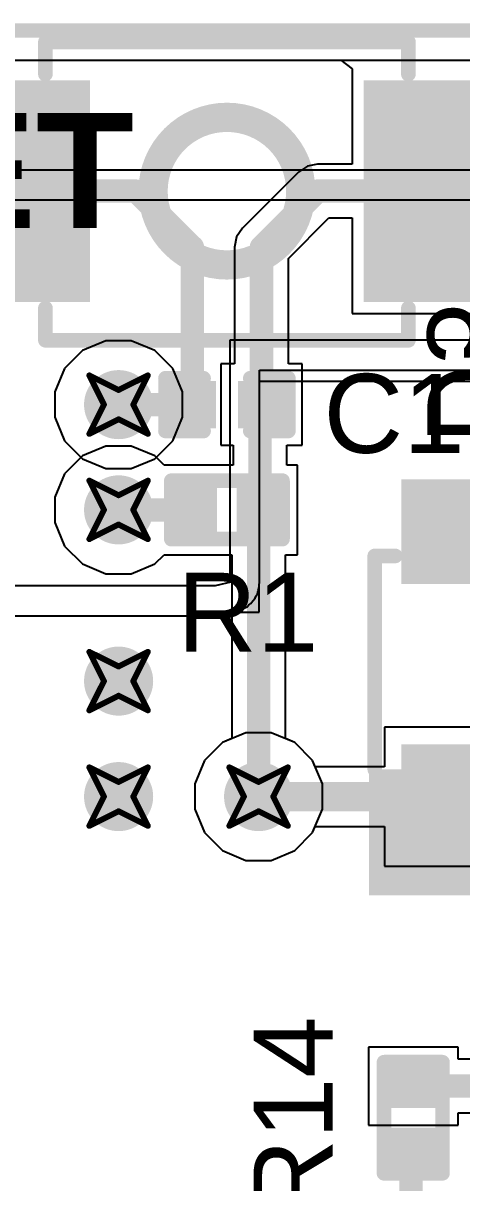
# Model space of a CAD drawing. Header units: inches. Extents: x -6 to 328, y -12 to 81.
# Drawn here: x 4.25 to 8.06, y 26.64 to 36.71 of the extents above; entities that cross this region are included whole.
import ezdxf

# ---------------------------------------------------------------- set-up
doc = ezdxf.new("R2010")
doc.units = ezdxf.units.IN
for name, color, linetype in [('Board Outline', 216, 'Continuous'), ('Bottom Layer', 5, 'Continuous'), ('Bottom Overlay', 54, 'Continuous'), ('Bottom Paste', 16, 'Continuous'), ('Bottom Solder', 6, 'Continuous'), ('Drill Drawing', 1, 'Continuous'), ('Top Layer', 1, 'Continuous'), ('Top Overlay', 2, 'Continuous'), ('Top Paste', 8, 'Continuous'), ('Top Solder', 216, 'Continuous'), ('Via Holes', 16, 'Continuous')]:
    doc.layers.add(name, color=color, linetype=linetype)
doc.styles.add('Arial', font='', dxfattribs={"height": 0.2})
doc.styles.add('Arial_Bold', font='', dxfattribs={"height": 0.2})
doc.styles.get('Arial').set_extended_font_data('Arial')
doc.styles.get('Arial_Bold').set_extended_font_data('Arial', bold=True)

# ---------------------------------------------------------------- blocks, each defined once
blk = doc.blocks.new('SOD_323_B_1')
at = {"layer": 'Bottom Layer'}
for points in [[(-0.75, -0.45), (-1.55, -0.45), (-1.55, 0.45), (-0.75, 0.45)], [(1.55, -0.45), (0.75, -0.45), (0.75, 0.45), (1.55, 0.45)]]:
    blk.add_hatch(color=5, dxfattribs=at).paths.add_polyline_path(points)
at = {"layer": 'Bottom Overlay'}
for points in [[(-2.007, 0.483), (-0.914, 0.483), (-0.914, 0.787), (-2.007, 0.787)], [(-2.007, -0.508), (-1.575, -0.508), (-1.575, 0.508), (-2.007, 0.508)], [(-2.007, -0.787), (-0.914, -0.787), (-0.914, -0.483), (-2.007, -0.483)]]:
    blk.add_hatch(color=54, dxfattribs=at).paths.add_polyline_path(points)
at = {"layer": 'Bottom Paste'}
for points in [[(-0.75, -0.45), (-1.55, -0.45), (-1.55, 0.45), (-0.75, 0.45)], [(1.55, -0.45), (0.75, -0.45), (0.75, 0.45), (1.55, 0.45)]]:
    blk.add_hatch(color=16, dxfattribs=at).paths.add_polyline_path(points)
at = {"layer": 'Bottom Solder'}
for points in [[(-0.695, -0.505), (-1.605, -0.505), (-1.605, 0.505), (-0.695, 0.505)], [(1.605, -0.505), (0.695, -0.505), (0.695, 0.505), (1.605, 0.505)]]:
    blk.add_hatch(color=6, dxfattribs=at).paths.add_polyline_path(points)
at = {"layer": 'Bottom Overlay', "const_width": 0.127}
for points in [[(-0.914, 0.737), (0.94, 0.737)], [(0.94, 0.737), (0.94, 0.559)], [(0.94, -0.559), (0.94, -0.737)], [(-0.914, -0.737), (0.94, -0.737)]]:
    blk.add_lwpolyline(points, dxfattribs=at)
at = {"layer": 'Bottom Overlay', "const_width": 0.0635}
for points in [[(-0.946, 0.737, 1), (-0.883, 0.737, 1)], [(0.908, 0.737, 1), (0.972, 0.737, 1)], [(0.908, 0.737, 1), (0.972, 0.737, 1)], [(0.908, 0.559, 1), (0.972, 0.559, 1)], [(0.908, -0.559, 1), (0.972, -0.559, 1)], [(-0.946, -0.737, 1), (-0.883, -0.737, 1)], [(0.908, -0.737, 1), (0.972, -0.737, 1)], [(0.908, -0.737, 1), (0.972, -0.737, 1)]]:
    blk.add_lwpolyline(points, format="xyb", close=True, dxfattribs=at)
blk = doc.blocks.new('B3U_1000P_10')
at = {"layer": 'Top Layer'}
for points in [[(-2.11, 0.86), (-1.29, 0.86), (-1.29, -0.86), (-2.11, -0.86)], [(1.29, 0.86), (2.11, 0.86), (2.11, -0.86), (1.29, -0.86)]]:
    blk.add_hatch(color=1, dxfattribs=at).paths.add_polyline_path(points)
at = {"layer": 'Top Paste'}
for points in [[(-2.11, 0.86), (-1.29, 0.86), (-1.29, -0.86), (-2.11, -0.86)], [(1.29, 0.86), (2.11, 0.86), (2.11, -0.86), (1.29, -0.86)]]:
    blk.add_hatch(color=8, dxfattribs=at).paths.add_polyline_path(points)
at = {"layer": 'Top Solder'}
for points in [[(-2.212, 0.962), (-1.188, 0.962), (-1.188, -0.962), (-2.212, -0.962)], [(1.188, 0.962), (2.212, 0.962), (2.212, -0.962), (1.188, -0.962)]]:
    blk.add_hatch(color=216, dxfattribs=at).paths.add_polyline_path(points)
at = {"layer": 'Top Overlay', "const_width": 0.127}
for points in [[(1.575, 1.295), (-1.575, 1.295)], [(-1.575, 1.295), (-1.575, 1.016)], [(1.575, 1.295), (1.575, 1.016)], [(-1.575, -1.016), (-1.575, -1.295)], [(1.575, -1.016), (1.575, -1.295)], [(1.575, -1.295), (-1.575, -1.295)]]:
    blk.add_lwpolyline(points, dxfattribs=at)
at = {"layer": 'Top Overlay'}
for points, const_width in [([(-1.607, 1.295, 1), (-1.543, 1.295, 1)], 0.0635), ([(-1.607, 1.295, 1), (-1.543, 1.295, 1)], 0.0635), ([(1.543, 1.295, 1), (1.607, 1.295, 1)], 0.0635), ([(1.543, 1.295, 1), (1.607, 1.295, 1)], 0.0635), ([(-1.607, 1.016, 1), (-1.543, 1.016, 1)], 0.0635), ([(1.543, 1.016, 1), (1.607, 1.016, 1)], 0.0635), ([(0.641, 0, 1), (-0.641, 0, 1)], 0.254), ([(-0.705, 0, 1), (-0.578, 0, 1)], 0.127), ([(0.578, 0, 1), (0.705, 0, 1)], 0.127), ([(-1.607, -1.016, 1), (-1.543, -1.016, 1)], 0.0635), ([(1.543, -1.016, 1), (1.607, -1.016, 1)], 0.0635), ([(-1.607, -1.295, 1), (-1.543, -1.295, 1)], 0.0635), ([(-1.607, -1.295, 1), (-1.543, -1.295, 1)], 0.0635), ([(1.543, -1.295, 1), (1.607, -1.295, 1)], 0.0635), ([(1.543, -1.295, 1), (1.607, -1.295, 1)], 0.0635)]:
    blk.add_lwpolyline(points, format="xyb", close=True, dxfattribs=dict(at, const_width=const_width))
blk = doc.blocks.new('R___0201_19')
at = {"layer": 'Top Layer'}
for points in [[(-0.41, 0.185), (-0.14, 0.185), (-0.14, -0.185), (-0.41, -0.185)], [(0.14, 0.185), (0.41, 0.185), (0.41, -0.185), (0.14, -0.185)]]:
    blk.add_hatch(color=1, dxfattribs=at).paths.add_polyline_path(points)
at = {"layer": 'Top Paste'}
for points in [[(-0.41, 0.185), (-0.14, 0.185), (-0.14, -0.185), (-0.41, -0.185)], [(0.14, 0.185), (0.41, 0.185), (0.41, -0.185), (0.14, -0.185)]]:
    blk.add_hatch(color=8, dxfattribs=at).paths.add_polyline_path(points)
at = {"layer": 'Top Solder'}
for points in [[(-0.465, 0.24), (-0.085, 0.24), (-0.085, -0.24), (-0.465, -0.24)], [(0.085, 0.24), (0.465, 0.24), (0.465, -0.24), (0.085, -0.24)]]:
    blk.add_hatch(color=216, dxfattribs=at).paths.add_polyline_path(points)
at = {"layer": 'Top Overlay', "const_width": 0.127}
for points in [[(-0.483, 0.254), (0.483, 0.254)], [(-0.483, 0.254), (-0.483, -0.254)], [(0.483, 0.254), (0.483, -0.254)], [(-0.483, -0.254), (0.483, -0.254)]]:
    blk.add_lwpolyline(points, dxfattribs=at)
at = {"layer": 'Top Overlay', "const_width": 0.0635}
for points in [[(-0.514, 0.254, 1), (-0.451, 0.254, 1)], [(-0.514, 0.254, 1), (-0.451, 0.254, 1)], [(0.451, 0.254, 1), (0.514, 0.254, 1)], [(0.451, 0.254, 1), (0.514, 0.254, 1)], [(-0.514, -0.254, 1), (-0.451, -0.254, 1)], [(-0.514, -0.254, 1), (-0.451, -0.254, 1)], [(0.451, -0.254, 1), (0.514, -0.254, 1)], [(0.451, -0.254, 1), (0.514, -0.254, 1)]]:
    blk.add_lwpolyline(points, format="xyb", close=True, dxfattribs=at)
blk = doc.blocks.new('R___0201_32')
at = {"layer": 'Top Layer'}
for points in [[(-0.41, 0.185), (-0.14, 0.185), (-0.14, -0.185), (-0.41, -0.185)], [(0.14, 0.185), (0.41, 0.185), (0.41, -0.185), (0.14, -0.185)]]:
    blk.add_hatch(color=1, dxfattribs=at).paths.add_polyline_path(points)
at = {"layer": 'Top Paste'}
for points in [[(-0.41, 0.185), (-0.14, 0.185), (-0.14, -0.185), (-0.41, -0.185)], [(0.14, 0.185), (0.41, 0.185), (0.41, -0.185), (0.14, -0.185)]]:
    blk.add_hatch(color=8, dxfattribs=at).paths.add_polyline_path(points)
at = {"layer": 'Top Solder'}
for points in [[(-0.465, 0.24), (-0.085, 0.24), (-0.085, -0.24), (-0.465, -0.24)], [(0.085, 0.24), (0.465, 0.24), (0.465, -0.24), (0.085, -0.24)]]:
    blk.add_hatch(color=216, dxfattribs=at).paths.add_polyline_path(points)
at = {"layer": 'Top Overlay', "const_width": 0.127}
for points in [[(-0.483, -0.254), (-0.483, 0.254)], [(-0.483, 0.254), (0.483, 0.254)], [(0.483, -0.254), (0.483, 0.254)], [(-0.483, -0.254), (0.483, -0.254)]]:
    blk.add_lwpolyline(points, dxfattribs=at)
at = {"layer": 'Top Overlay', "const_width": 0.0635}
for points in [[(-0.514, 0.254, 1), (-0.451, 0.254, 1)], [(-0.514, 0.254, 1), (-0.451, 0.254, 1)], [(0.451, 0.254, 1), (0.514, 0.254, 1)], [(0.451, 0.254, 1), (0.514, 0.254, 1)], [(-0.514, -0.254, 1), (-0.451, -0.254, 1)], [(-0.514, -0.254, 1), (-0.451, -0.254, 1)], [(0.451, -0.254, 1), (0.514, -0.254, 1)], [(0.451, -0.254, 1), (0.514, -0.254, 1)]]:
    blk.add_lwpolyline(points, format="xyb", close=True, dxfattribs=at)
blk = doc.blocks.new('CAP_0201_81')
at = {"layer": 'Top Layer'}
for points in [[(-0.45, 0.15), (-0.15, 0.15), (-0.15, -0.15), (-0.45, -0.15)], [(0.15, 0.15), (0.45, 0.15), (0.45, -0.15), (0.15, -0.15)]]:
    blk.add_hatch(color=1, dxfattribs=at).paths.add_polyline_path(points)
at = {"layer": 'Top Paste'}
for points in [[(-0.45, 0.15), (-0.15, 0.15), (-0.15, -0.15), (-0.45, -0.15)], [(0.15, 0.15), (0.45, 0.15), (0.45, -0.15), (0.15, -0.15)]]:
    blk.add_hatch(color=8, dxfattribs=at).paths.add_polyline_path(points)
at = {"layer": 'Top Solder'}
for points in [[(-0.505, 0.205), (-0.095, 0.205), (-0.095, -0.205), (-0.505, -0.205)], [(0.095, 0.205), (0.505, 0.205), (0.505, -0.205), (0.095, -0.205)]]:
    blk.add_hatch(color=216, dxfattribs=at).paths.add_polyline_path(points)
at = {"layer": 'Top Overlay', "const_width": 0.127}
for points in [[(-0.203, 0.229), (-0.533, 0.229)], [(-0.533, 0.229), (-0.533, -0.229)], [(0.533, 0.229), (0.203, 0.229)], [(0.533, 0.229), (0.533, -0.229)], [(-0.203, -0.229), (-0.533, -0.229)], [(0.533, -0.229), (0.203, -0.229)]]:
    blk.add_lwpolyline(points, dxfattribs=at)
at = {"layer": 'Top Overlay', "const_width": 0.0635}
for points in [[(-0.565, 0.229, 1), (-0.502, 0.229, 1)], [(-0.565, 0.229, 1), (-0.502, 0.229, 1)], [(-0.235, 0.229, 1), (-0.171, 0.229, 1)], [(0.171, 0.229, 1), (0.235, 0.229, 1)], [(0.502, 0.229, 1), (0.565, 0.229, 1)], [(0.502, 0.229, 1), (0.565, 0.229, 1)], [(-0.565, -0.229, 1), (-0.502, -0.229, 1)], [(-0.565, -0.229, 1), (-0.502, -0.229, 1)], [(-0.235, -0.229, 1), (-0.171, -0.229, 1)], [(0.171, -0.229, 1), (0.235, -0.229, 1)], [(0.502, -0.229, 1), (0.565, -0.229, 1)], [(0.502, -0.229, 1), (0.565, -0.229, 1)]]:
    blk.add_lwpolyline(points, format="xyb", close=True, dxfattribs=at)

msp = doc.modelspace()

# ---------------------------------------------------------------- hatches: boundary and pattern name
at = {"layer": 'Bottom Layer'}
h = msp.add_hatch(color=5, dxfattribs=at)
edge = h.paths.add_edge_path()
edge.add_arc((5.08, 33.401), 0.3, 0, 360)
h = msp.add_hatch(color=5, dxfattribs=at)
edge = h.paths.add_edge_path()
edge.add_arc((5.08, 32.487), 0.3, 0, 360)
h = msp.add_hatch(color=5, dxfattribs=at)
edge = h.paths.add_edge_path()
edge.add_arc((5.08, 31), 0.3, 0, 360)
h = msp.add_hatch(color=5, dxfattribs=at)
edge = h.paths.add_edge_path()
edge.add_arc((5.08, 29.997), 0.3, 0, 360)
h = msp.add_hatch(color=5, dxfattribs=at)
edge = h.paths.add_edge_path()
edge.add_arc((6.295, 29.997), 0.3, 0, 360)
at = {"layer": 'Top Layer'}
h = msp.add_hatch(color=1, dxfattribs=at)
edge = h.paths.add_edge_path()
edge.add_arc((5.08, 33.401), 0.3, 0, 360)
h = msp.add_hatch(color=1, dxfattribs=at)
edge = h.paths.add_edge_path()
edge.add_arc((5.08, 32.487), 0.3, 0, 360)
h = msp.add_hatch(color=1, dxfattribs=at)
edge = h.paths.add_edge_path()
edge.add_arc((5.08, 31), 0.3, 0, 360)
h = msp.add_hatch(color=1, dxfattribs=at)
edge = h.paths.add_edge_path()
edge.add_arc((5.08, 29.997), 0.3, 0, 360)
h = msp.add_hatch(color=1, dxfattribs=at)
edge = h.paths.add_edge_path()
edge.add_arc((6.295, 29.997), 0.3, 0, 360)
at = {"layer": 'Via Holes'}
h = msp.add_hatch(color=7, dxfattribs=at)
edge = h.paths.add_edge_path()
edge.add_arc((5.08, 33.401), 0.15, 0, 360)
h = msp.add_hatch(color=7, dxfattribs=at)
edge = h.paths.add_edge_path()
edge.add_arc((5.08, 32.487), 0.15, 0, 360)
h = msp.add_hatch(color=7, dxfattribs=at)
edge = h.paths.add_edge_path()
edge.add_arc((5.08, 31), 0.15, 0, 360)
h = msp.add_hatch(color=7, dxfattribs=at)
edge = h.paths.add_edge_path()
edge.add_arc((5.08, 29.997), 0.15, 0, 360)
h = msp.add_hatch(color=7, dxfattribs=at)
edge = h.paths.add_edge_path()
edge.add_arc((6.295, 29.997), 0.15, 0, 360)

# ---------------------------------------------------------------- linework, layer by layer
at = {"layer": 'Board Outline', "const_width": 0.127}
msp.add_lwpolyline([(-1.407, 36.65), (32.407, 36.65)], dxfattribs=at)
at = {"layer": 'Bottom Layer'}
for p, q in [((-1.3, 36.391), (32.3, 36.391)), ((23.673, 35.438), (-0.559, 35.438)), ((-0.533, 35.179), (23.556, 35.179)), ((4.97, 33.955), (4.766, 33.871)), ((5.19, 33.955), (4.97, 33.955)), ((5.394, 33.871), (5.19, 33.955)), ((14.594, 33.96), (6.045, 33.96)), ((6.045, 33.96), (6.045, 31.862)), ((4.766, 33.871), (4.61, 33.715)), ((5.55, 33.715), (5.394, 33.871)), ((4.61, 33.715), (4.526, 33.511)), ((5.634, 33.511), (5.55, 33.715)), ((6.304, 31.857), (6.304, 33.701)), ((6.304, 33.701), (12.433, 33.701)), ((6.304, 31.857), (6.304, 33.604)), ((6.304, 33.604), (11.836, 33.604)), ((4.526, 33.511), (4.526, 33.291)), ((5.634, 33.291), (5.634, 33.511)), ((4.526, 33.291), (4.61, 33.087)), ((5.55, 33.087), (5.634, 33.291)), ((4.61, 33.087), (4.766, 32.931)), ((5.394, 32.931), (5.55, 33.087)), ((4.766, 32.931), (4.97, 32.847)), ((5.19, 32.847), (5.394, 32.931)), ((4.97, 32.847), (5.19, 32.847)), ((5.895, 31.826), (1.665, 31.826)), ((5.9, 31.827), (5.895, 31.826)), ((5.918, 31.827), (5.9, 31.827)), ((5.942, 31.833), (5.918, 31.827)), ((5.945, 31.833), (5.942, 31.833)), ((6.04, 31.856), (5.945, 31.833)), ((6.044, 31.857), (6.04, 31.856)), ((6.045, 31.862), (6.044, 31.857)), ((6.3, 31.836), (6.304, 31.857)), ((6.3, 31.837), (6.304, 31.857)), ((6.301, 31.817), (6.3, 31.837)), ((6.301, 31.815), (6.3, 31.836)), ((6.265, 31.72), (6.273, 31.74)), ((6.273, 31.74), (6.284, 31.758)), ((6.284, 31.758), (6.29, 31.787)), ((6.29, 31.787), (6.301, 31.815)), ((6.299, 31.812), (6.301, 31.817)), ((6.299, 31.598), (6.299, 31.812)), ((6.144, 31.618), (6.169, 31.634)), ((6.169, 31.634), (6.196, 31.646)), ((6.196, 31.646), (6.211, 31.662)), ((6.211, 31.662), (6.228, 31.674)), ((6.228, 31.674), (6.245, 31.698)), ((6.245, 31.698), (6.265, 31.72)), ((1.906, 31.567), (5.895, 31.567)), ((2.078, 31.567), (5.92, 31.567)), ((5.895, 31.567), (5.9, 31.568)), ((5.9, 31.568), (5.92, 31.568)), ((5.92, 31.567), (5.951, 31.573)), ((5.92, 31.568), (5.94, 31.572)), ((5.94, 31.572), (5.945, 31.572)), ((5.945, 31.572), (5.951, 31.573)), ((5.951, 31.573), (5.954, 31.575)), ((5.951, 31.573), (5.982, 31.575)), ((5.954, 31.575), (5.982, 31.576)), ((5.982, 31.575), (6.076, 31.598)), ((5.982, 31.576), (6, 31.58)), ((6, 31.58), (6.104, 31.605)), ((6.076, 31.598), (6.299, 31.598)), ((6.104, 31.605), (6.124, 31.613)), ((6.124, 31.613), (6.144, 31.618)), ((6.185, 30.551), (5.981, 30.467)), ((6.185, 30.551), (5.981, 30.467)), ((6.405, 30.551), (6.185, 30.551)), ((6.405, 30.551), (6.185, 30.551)), ((6.609, 30.467), (6.405, 30.551)), ((6.609, 30.467), (6.405, 30.551)), ((8.693, 30.601), (7.387, 30.601)), ((7.387, 30.601), (7.387, 30.256)), ((8.693, 30.601), (7.387, 30.601)), ((7.387, 30.601), (7.387, 30.256)), ((5.981, 30.467), (5.825, 30.311)), ((5.981, 30.467), (5.825, 30.311)), ((6.764, 30.311), (6.609, 30.467)), ((6.764, 30.311), (6.609, 30.467)), ((5.825, 30.311), (5.741, 30.108)), ((5.825, 30.311), (5.741, 30.108)), ((6.787, 30.256), (6.764, 30.311)), ((6.787, 30.256), (6.764, 30.311)), ((7.387, 30.256), (6.787, 30.256)), ((7.387, 30.256), (6.787, 30.256)), ((5.741, 30.108), (5.741, 29.887)), ((5.741, 30.108), (5.741, 29.887)), ((5.741, 29.887), (5.825, 29.684)), ((5.741, 29.887), (5.825, 29.684)), ((6.764, 29.684), (6.787, 29.738)), ((6.764, 29.684), (6.787, 29.738)), ((6.787, 29.738), (7.387, 29.738)), ((6.787, 29.738), (7.387, 29.738)), ((7.387, 29.738), (7.387, 29.394)), ((7.387, 29.738), (7.387, 29.394)), ((5.825, 29.684), (5.981, 29.528)), ((5.825, 29.684), (5.981, 29.528)), ((6.609, 29.528), (6.764, 29.684)), ((6.609, 29.528), (6.764, 29.684)), ((5.981, 29.528), (6.185, 29.443)), ((5.981, 29.528), (6.185, 29.443)), ((6.405, 29.443), (6.609, 29.528)), ((6.405, 29.443), (6.609, 29.528)), ((6.185, 29.443), (6.405, 29.443)), ((6.185, 29.443), (6.405, 29.443)), ((7.387, 29.394), (8.693, 29.394)), ((7.387, 29.394), (8.693, 29.394))]:
    msp.add_line(p, q, dxfattribs=at)
at = {"layer": 'Bottom Layer', "const_width": 0.254}
msp.add_lwpolyline([(6.295, 29.997), (10.439, 29.997)], dxfattribs=at)
at = {"layer": 'Bottom Layer', "const_width": 0.127}
msp.add_lwpolyline([(6.231, 29.997, 1), (6.358, 29.997, 1)], format="xyb", close=True, dxfattribs=at)
at = {"layer": 'Drill Drawing', "const_width": 0.0508}
for points in [[(4.826, 33.655), (5.08, 33.528)], [(4.826, 33.655), (4.953, 33.401)], [(5.08, 33.528), (5.334, 33.655)], [(5.207, 33.401), (5.334, 33.655)], [(4.826, 33.147), (4.953, 33.401)], [(5.207, 33.401), (5.334, 33.147)], [(4.826, 33.147), (5.08, 33.274)], [(5.08, 33.274), (5.334, 33.147)], [(4.826, 32.741), (5.08, 32.614)], [(4.826, 32.741), (4.953, 32.487)], [(5.08, 32.614), (5.334, 32.741)], [(5.207, 32.487), (5.334, 32.741)], [(4.826, 32.233), (4.953, 32.487)], [(5.207, 32.487), (5.334, 32.233)], [(4.826, 32.233), (5.08, 32.36)], [(5.08, 32.36), (5.334, 32.233)], [(4.826, 31.254), (5.08, 31.127)], [(4.826, 31.254), (4.953, 31)], [(5.08, 31.127), (5.334, 31.254)], [(5.207, 31), (5.334, 31.254)], [(4.826, 30.746), (4.953, 31)], [(5.207, 31), (5.334, 30.746)], [(4.826, 30.746), (5.08, 30.873)], [(5.08, 30.873), (5.334, 30.746)], [(4.826, 30.251), (5.08, 30.124)], [(4.826, 30.251), (4.953, 29.997)], [(5.08, 30.124), (5.334, 30.251)], [(5.207, 29.997), (5.334, 30.251)], [(6.041, 30.251), (6.295, 30.124)], [(6.041, 30.251), (6.168, 29.997)], [(6.295, 30.124), (6.549, 30.251)], [(6.422, 29.997), (6.549, 30.251)], [(4.826, 29.743), (4.953, 29.997)], [(5.207, 29.997), (5.334, 29.743)], [(6.041, 29.743), (6.168, 29.997)], [(6.422, 29.997), (6.549, 29.743)], [(4.826, 29.743), (5.08, 29.87)], [(5.08, 29.87), (5.334, 29.743)], [(6.041, 29.743), (6.295, 29.87)], [(6.295, 29.87), (6.549, 29.743)]]:
    msp.add_lwpolyline(points, dxfattribs=at)
at = {"layer": 'Drill Drawing', "const_width": 0.0254}
for points in [[(4.813, 33.655, 1), (4.839, 33.655, 1)], [(4.813, 33.655, 1), (4.839, 33.655, 1)], [(5.321, 33.655, 1), (5.347, 33.655, 1)], [(5.321, 33.655, 1), (5.347, 33.655, 1)], [(5.067, 33.528, 1), (5.093, 33.528, 1)], [(5.067, 33.528, 1), (5.093, 33.528, 1)], [(4.94, 33.401, 1), (4.966, 33.401, 1)], [(4.94, 33.401, 1), (4.966, 33.401, 1)], [(5.194, 33.401, 1), (5.22, 33.401, 1)], [(5.194, 33.401, 1), (5.22, 33.401, 1)], [(5.067, 33.274, 1), (5.093, 33.274, 1)], [(5.067, 33.274, 1), (5.093, 33.274, 1)], [(4.813, 33.147, 1), (4.839, 33.147, 1)], [(4.813, 33.147, 1), (4.839, 33.147, 1)], [(5.321, 33.147, 1), (5.347, 33.147, 1)], [(5.321, 33.147, 1), (5.347, 33.147, 1)], [(4.813, 32.741, 1), (4.839, 32.741, 1)], [(4.813, 32.741, 1), (4.839, 32.741, 1)], [(5.321, 32.741, 1), (5.347, 32.741, 1)], [(5.321, 32.741, 1), (5.347, 32.741, 1)], [(5.067, 32.614, 1), (5.093, 32.614, 1)], [(5.067, 32.614, 1), (5.093, 32.614, 1)], [(4.94, 32.487, 1), (4.966, 32.487, 1)], [(4.94, 32.487, 1), (4.966, 32.487, 1)], [(5.194, 32.487, 1), (5.22, 32.487, 1)], [(5.194, 32.487, 1), (5.22, 32.487, 1)], [(5.067, 32.36, 1), (5.093, 32.36, 1)], [(5.067, 32.36, 1), (5.093, 32.36, 1)], [(4.813, 32.233, 1), (4.839, 32.233, 1)], [(4.813, 32.233, 1), (4.839, 32.233, 1)], [(5.321, 32.233, 1), (5.347, 32.233, 1)], [(5.321, 32.233, 1), (5.347, 32.233, 1)], [(4.813, 31.254, 1), (4.839, 31.254, 1)], [(4.813, 31.254, 1), (4.839, 31.254, 1)], [(5.321, 31.254, 1), (5.347, 31.254, 1)], [(5.321, 31.254, 1), (5.347, 31.254, 1)], [(5.067, 31.127, 1), (5.093, 31.127, 1)], [(5.067, 31.127, 1), (5.093, 31.127, 1)], [(4.94, 31, 1), (4.966, 31, 1)], [(4.94, 31, 1), (4.966, 31, 1)], [(5.194, 31, 1), (5.22, 31, 1)], [(5.194, 31, 1), (5.22, 31, 1)], [(5.067, 30.873, 1), (5.093, 30.873, 1)], [(5.067, 30.873, 1), (5.093, 30.873, 1)], [(4.813, 30.746, 1), (4.839, 30.746, 1)], [(4.813, 30.746, 1), (4.839, 30.746, 1)], [(5.321, 30.746, 1), (5.347, 30.746, 1)], [(5.321, 30.746, 1), (5.347, 30.746, 1)], [(4.813, 30.251, 1), (4.839, 30.251, 1)], [(4.813, 30.251, 1), (4.839, 30.251, 1)], [(5.321, 30.251, 1), (5.347, 30.251, 1)], [(5.321, 30.251, 1), (5.347, 30.251, 1)], [(6.028, 30.251, 1), (6.054, 30.251, 1)], [(6.028, 30.251, 1), (6.054, 30.251, 1)], [(6.536, 30.251, 1), (6.562, 30.251, 1)], [(6.536, 30.251, 1), (6.562, 30.251, 1)], [(5.067, 30.124, 1), (5.093, 30.124, 1)], [(5.067, 30.124, 1), (5.093, 30.124, 1)], [(6.282, 30.124, 1), (6.308, 30.124, 1)], [(6.282, 30.124, 1), (6.308, 30.124, 1)], [(4.94, 29.997, 1), (4.966, 29.997, 1)], [(4.94, 29.997, 1), (4.966, 29.997, 1)], [(5.194, 29.997, 1), (5.22, 29.997, 1)], [(5.194, 29.997, 1), (5.22, 29.997, 1)], [(6.155, 29.997, 1), (6.181, 29.997, 1)], [(6.155, 29.997, 1), (6.181, 29.997, 1)], [(6.409, 29.997, 1), (6.435, 29.997, 1)], [(6.409, 29.997, 1), (6.435, 29.997, 1)], [(5.067, 29.87, 1), (5.093, 29.87, 1)], [(5.067, 29.87, 1), (5.093, 29.87, 1)], [(6.282, 29.87, 1), (6.308, 29.87, 1)], [(6.282, 29.87, 1), (6.308, 29.87, 1)], [(4.813, 29.743, 1), (4.839, 29.743, 1)], [(4.813, 29.743, 1), (4.839, 29.743, 1)], [(5.321, 29.743, 1), (5.347, 29.743, 1)], [(5.321, 29.743, 1), (5.347, 29.743, 1)], [(6.028, 29.743, 1), (6.054, 29.743, 1)], [(6.028, 29.743, 1), (6.054, 29.743, 1)], [(6.536, 29.743, 1), (6.562, 29.743, 1)], [(6.536, 29.743, 1), (6.562, 29.743, 1)]]:
    msp.add_lwpolyline(points, format="xyb", close=True, dxfattribs=at)
at = {"layer": 'Top Layer'}
for p, q in [((-1.3, 36.391), (7.01, 36.391)), ((7.01, 36.391), (7.107, 36.318)), ((7.107, 36.318), (7.107, 36.264)), ((7.107, 36.264), (7.107, 35.488)), ((6.718, 35.471), (6.642, 35.42)), ((6.807, 35.488), (6.718, 35.471)), ((7.107, 35.488), (6.807, 35.488)), ((6.642, 35.42), (6.155, 34.933)), ((6.553, 34.671), (6.904, 35.022)), ((6.904, 35.022), (7.107, 35.022)), ((7.107, 35.022), (7.107, 34.192)), ((6.104, 34.857), (6.087, 34.768)), ((6.155, 34.933), (6.104, 34.857)), ((6.087, 34.768), (6.087, 33.754)), ((6.553, 33.754), (6.553, 34.671)), ((7.107, 34.192), (8.333, 34.192)), ((6.087, 33.754), (5.967, 33.754)), ((5.967, 33.754), (5.967, 33.048)), ((6.673, 33.754), (6.553, 33.754)), ((6.673, 33.048), (6.673, 33.754)), ((4.97, 33.041), (4.766, 32.956)), ((5.19, 33.041), (4.97, 33.041)), ((5.394, 32.956), (5.19, 33.041)), ((5.967, 33.048), (6.074, 33.048)), ((6.074, 33.048), (6.074, 32.875)), ((6.54, 32.875), (6.54, 33.048)), ((6.54, 33.048), (6.673, 33.048)), ((4.766, 32.956), (4.61, 32.8)), ((5.475, 32.875), (5.394, 32.956)), ((6.074, 32.875), (5.475, 32.875)), ((6.633, 32.875), (6.54, 32.875)), ((6.633, 32.098), (6.633, 32.875)), ((4.61, 32.8), (4.526, 32.597)), ((4.526, 32.597), (4.526, 32.376)), ((4.526, 32.376), (4.61, 32.173)), ((4.61, 32.173), (4.766, 32.017)), ((5.394, 32.017), (5.475, 32.098)), ((5.475, 32.098), (6.062, 32.098)), ((6.062, 32.098), (6.062, 30.501)), ((6.528, 30.501), (6.528, 32.098)), ((6.528, 32.098), (6.633, 32.098)), ((4.766, 32.017), (4.97, 31.933)), ((4.97, 31.933), (5.19, 31.933)), ((5.19, 31.933), (5.394, 32.017)), ((5.981, 30.467), (5.825, 30.311)), ((6.062, 30.501), (5.981, 30.467)), ((6.609, 30.467), (6.528, 30.501)), ((6.764, 30.311), (6.609, 30.467)), ((5.825, 30.311), (5.741, 30.108)), ((6.849, 30.108), (6.764, 30.311)), ((5.741, 30.108), (5.741, 29.887)), ((6.849, 29.887), (6.849, 30.108)), ((5.741, 29.887), (5.825, 29.684)), ((6.764, 29.684), (6.849, 29.887)), ((5.825, 29.684), (5.981, 29.528)), ((6.609, 29.528), (6.764, 29.684)), ((5.981, 29.528), (6.185, 29.443)), ((6.405, 29.443), (6.609, 29.528)), ((6.185, 29.443), (6.405, 29.443)), ((8.026, 27.821), (7.249, 27.821)), ((7.249, 27.821), (7.249, 27.145)), ((8.026, 27.716), (8.026, 27.821)), ((8.256, 27.716), (8.026, 27.716)), ((8.026, 27.145), (8.026, 27.25)), ((8.026, 27.25), (8.256, 27.25)), ((7.249, 27.145), (8.026, 27.145))]:
    msp.add_line(p, q, dxfattribs=at)
at = {"layer": 'Top Layer', "const_width": 0.203}
for points in [[(4.32, 35.255), (5.232, 35.255)], [(5.232, 35.255), (5.72, 34.768)], [(6.32, 34.768), (6.807, 35.255)], [(6.807, 35.255), (7.72, 35.255)], [(5.72, 33.401), (5.72, 34.768)], [(6.32, 33.401), (6.32, 34.768)], [(5.08, 33.401), (5.72, 33.401)], [(6.307, 33.389), (6.32, 33.401)], [(6.307, 32.588), (6.307, 33.389)], [(6.295, 32.588), (6.307, 32.588)], [(6.307, 32.499), (6.307, 32.588)], [(6.307, 32.588), (6.32, 32.588)], [(5.08, 32.487), (5.745, 32.487)], [(6.295, 32.487), (6.307, 32.499)], [(6.295, 29.997), (6.295, 32.487)], [(7.637, 27.483), (8.859, 27.483)], [(7.617, 26.311), (7.617, 26.926)]]:
    msp.add_lwpolyline(points, dxfattribs=at)
at = {"layer": 'Top Layer', "const_width": 0.102}
for points in [[(4.269, 35.255, 1), (4.371, 35.255, 1)], [(5.182, 35.255, 1), (5.283, 35.255, 1)], [(5.182, 35.255, 1), (5.283, 35.255, 1)], [(6.756, 35.255, 1), (6.858, 35.255, 1)], [(6.756, 35.255, 1), (6.858, 35.255, 1)], [(7.669, 35.255, 1), (7.771, 35.255, 1)], [(5.669, 34.768, 1), (5.771, 34.768, 1)], [(5.669, 34.768, 1), (5.771, 34.768, 1)], [(6.269, 34.768, 1), (6.371, 34.768, 1)], [(6.269, 34.768, 1), (6.371, 34.768, 1)], [(5.029, 33.401, 1), (5.131, 33.401, 1)], [(5.669, 33.401, 1), (5.771, 33.401, 1)], [(5.669, 33.401, 1), (5.771, 33.401, 1)], [(6.257, 33.389, 1), (6.358, 33.389, 1)], [(6.257, 33.389, 1), (6.358, 33.389, 1)], [(6.269, 33.401, 1), (6.371, 33.401, 1)], [(6.269, 33.401, 1), (6.371, 33.401, 1)], [(6.244, 32.588, 1), (6.346, 32.588, 1)], [(6.257, 32.588, 1), (6.358, 32.588, 1)], [(6.257, 32.588, 1), (6.358, 32.588, 1)], [(6.257, 32.588, 1), (6.358, 32.588, 1)], [(6.257, 32.588, 1), (6.358, 32.588, 1)], [(6.269, 32.588, 1), (6.371, 32.588, 1)], [(5.029, 32.487, 1), (5.131, 32.487, 1)], [(5.694, 32.487, 1), (5.796, 32.487, 1)], [(6.244, 32.487, 1), (6.346, 32.487, 1)], [(6.244, 32.487, 1), (6.346, 32.487, 1)], [(6.257, 32.499, 1), (6.358, 32.499, 1)], [(6.257, 32.499, 1), (6.358, 32.499, 1)], [(6.244, 29.997, 1), (6.346, 29.997, 1)], [(7.587, 27.483, 1), (7.688, 27.483, 1)], [(7.566, 26.926, 1), (7.668, 26.926, 1)]]:
    msp.add_lwpolyline(points, format="xyb", close=True, dxfattribs=at)

# ---------------------------------------------------------------- block references
for name, p, rotation in [('B3U_1000P_10', (6.02, 35.255), 180), ('CAP_0201_81', (6.02, 33.401), 180), ('SOD_323_B_1', (8.04, 31.147), 90), ('R___0201_19', (7.637, 27.208), 90)]:
    msp.add_blockref(name, p, dxfattribs=dict(rotation=rotation))
msp.add_blockref('R___0201_32', (6.02, 32.487))

# ---------------------------------------------------------------- texts
at = {"layer": 'Bottom Overlay', "style": 'Arial', "text_generation_flag": 2}
msp.add_text('D5', height=0.6858, rotation=270, dxfattribs=at).set_placement((7.76, 33.058))
at = {"layer": 'Top Overlay'}
for s, height, style, p in [('RESET', 1, 'Arial_Bold', (0.558, 34.935)), ('C1', 0.6858, 'Arial', (6.858, 32.982)), ('R1', 0.6858, 'Arial', (5.588, 31.255))]:
    msp.add_text(s, height=height, dxfattribs=dict(at, style=style)).set_placement(p)
at = {"layer": 'Top Overlay', "style": 'Arial'}
msp.add_text('R14', height=0.6858, rotation=90, dxfattribs=at).set_placement((6.937, 26.331))

doc.saveas('drawing.dxf')
